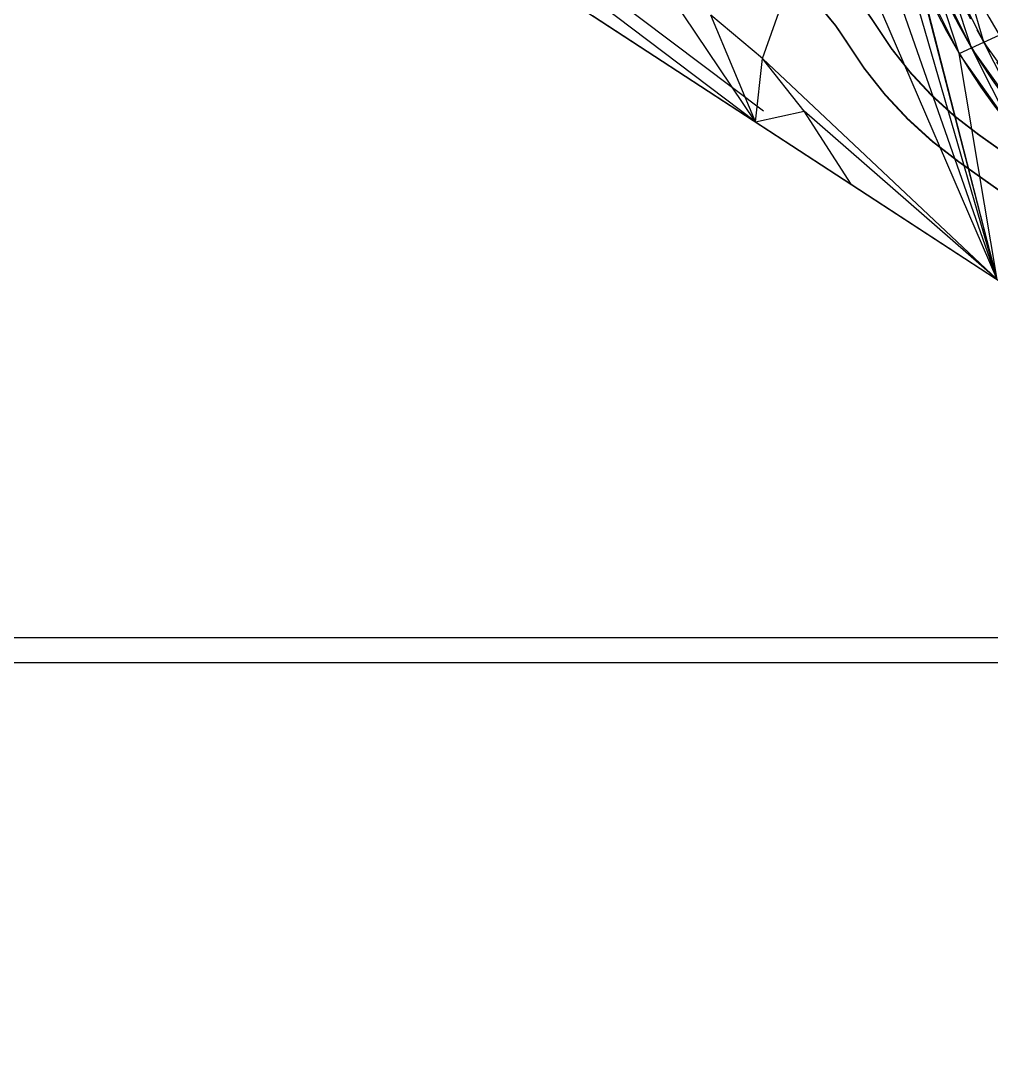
# Model space of a CAD drawing. Header units: inches. Extents: x 2461366 to 2469791, y 7062737 to 7065282.
# Drawn here: x 2466766.4 to 2467055, y 7063798.5 to 7064104 of the extents above; entities that cross this region are included whole.
import ezdxf

# ---------------------------------------------------------------- set-up
doc = ezdxf.new("R2010")
doc.units = ezdxf.units.IN
doc.header["$LTSCALE"] = 60
doc.header["$MEASUREMENT"] = 0
doc.linetypes.add('DASHED2', pattern=[0.375, 0.25, -0.125])
for name, color, linetype in [('C-SITE-VOLM', 7, 'Continuous'), ('CONTOURS', 35, 'Continuous'), ('FENCE', 1, 'FENCE'), ('PROP TRAIL', 3, 'Continuous'), ('Proposed Ground-C-TINN', 7, 'Continuous'), ('Proposed Ground-C-TINN-BNDY', 7, 'Continuous'), ('VOLLBLS', 7, 'Continuous')]:
    doc.layers.add(name, color=color, linetype=linetype)
doc.linetypes.add('FENCE', pattern='A,0.5,-0.1,["X",Standard,S=0.1,R=0,X=-0.05,Y=-0.05],-0.1', length=0.7)

msp = doc.modelspace()

# ---------------------------------------------------------------- linework, layer by layer
at = {"layer": 'C-SITE-VOLM'}
msp.add_lwpolyline([(2466523.71, 7063920.59), (2467563.71, 7063920.59), (2467563.71, 7064650.59), (2466523.71, 7064650.59), (2466523.71, 7063920.59)], dxfattribs=at)
at = {"layer": 'CONTOURS'}
for points, elevation in [([(2466984.85, 7064073.88), (2466939.07, 7064108.45), (2466918.53, 7064126.54), (2466901.77, 7064142.16), (2466884.39, 7064158.37), (2466845.33, 7064188.47), (2466835.36, 7064198.44, -0.129119), (2466831.51, 7064205.02, -0.094308), (2466825.58, 7064275.74, 0.056758), (2466825.75, 7064285.76, 0.056758)], 557), ([(2466987.26, 7064077.07), (2466941.6, 7064111.56), (2466921.22, 7064129.5), (2466904.5, 7064145.09), (2466886.98, 7064161.42), (2466847.98, 7064191.48), (2466838.18, 7064201.27, -0.129119), (2466835.37, 7064206.09, -0.094239), (2466829.55, 7064275.27, 0.056478), (2466829.73, 7064286.15, 0.056478)], 558), ([(2466844.84, 7064282.46, 0.008825), (2466843.43, 7064273.42, 0.059101), (2466844.43, 7064229.84, 0.195792), (2466863.41, 7064197.26), (2466916.71, 7064156.19, 0.131646), (2466942.52, 7064145.44, 0.077106), (2466982.42, 7064146.27, -0.038616), (2466992.96, 7064147.24, -0.334726), (2467033.16, 7064118.57, 0.284708), (2467192.42, 7064004.13, 0.039064), (2467221.47, 7064004.42, -0.376868), (2467221.47, 7064004.42), (2467230.15, 7063989.72)], 558), ([(2466848.78, 7064281.77, 0.008742), (2466847.4, 7064272.96, 0.058985), (2466848.39, 7064230.4, 0.195792), (2466865.85, 7064200.43), (2466919.16, 7064159.35, 0.131646), (2466943.05, 7064149.4, 0.077132), (2466981.74, 7064150.22, -0.038576), (2466992.88, 7064151.24, -0.333452), (2467036.92, 7064119.95, 0.284455), (2467192.69, 7064008.12, 0.048184), (2467227.71, 7064009.1, -0.356739), (2467232.86, 7064005.81), (2467237.66, 7063996.74, 0.180156), (2467327.11, 7064061.36, -0.116281), (2467359.4, 7064094.11, 0.094233), (2467396.25, 7064127.88, -0.017924), (2467417.15, 7064154.66, 0.068685), (2467430.6, 7064180.78, -0.411868), (2467442.66, 7064187.39, 0.200142), (2467459.35, 7064189.24), (2467483.16, 7064206.57)], 557), ([(2466856.67, 7064280.41, 0.008574), (2466855.35, 7064272.03, 0.058737), (2466856.31, 7064231.53, 0.195792), (2466870.74, 7064206.76), (2466920.75, 7064168.22, 0.133195), (2466944.95, 7064158.23, 0.075662), (2466980.2, 7064159.08, -0.038511), (2466992.7, 7064160.23, -0.331101), (2467045.36, 7064123.07, 0.312926), (2467211.76, 7064016.82, 0.047418), (2467244.24, 7064021.17, -0.281557), (2467274.29, 7064012.01), (2467274.29, 7064012.01, 0.115833), (2467327.11, 7064061.36, -0.116281), (2467359.4, 7064094.11, 0.094233), (2467396.25, 7064127.88, -0.017924), (2467417.15, 7064154.66, 0.029443), (2467423.8, 7064165.41, 0.029443)], 555)]:
    msp.add_lwpolyline(points, format="xyb", dxfattribs=dict(at, elevation=elevation))
at = {"layer": 'CONTOURS', "linetype": 'DASHED2', "ltscale": 0.5, "elevation": 556}
msp.add_lwpolyline([(2467040.67, 7064121.33, 0.284205), (2467192.97, 7064012.11, 0.073484), (2467244.9, 7064016.19, -0.27087), (2467248.83, 7064013.52), (2467256.6, 7064003.28), (2467256.6, 7064003.28, 0.14759), (2467327.11, 7064061.36, -0.116281), (2467359.4, 7064094.11, 0.094233), (2467396.25, 7064127.88, -0.017924)], format="xyb", dxfattribs=at)
at = {"layer": 'CONTOURS'}
msp.add_arc((2467199.32, 7064184.27, 554), 159.67, 201.741, 290.6693, dxfattribs=at)
at = {"layer": 'FENCE', "color": 7}
msp.add_lwpolyline([(2466778.87, 7064279.52), (2466779.51, 7064207.77), (2467407.23, 7063798.47)], dxfattribs=at)
at = {"layer": 'PROP TRAIL', "color": 7, "const_width": 0.5}
for points in [[(2467100.54, 7064022.85), (2467045.3, 7064061.97, -0.102443), (2467011.67, 7064098.04, 0.196809), (2466978.13, 7064122.8), (2466934.97, 7064133.69, -0.122299), (2466900.02, 7064152.35, 0.026456), (2466854.63, 7064189.14, -0.188101), (2466833.03, 7064222.77, -0.085223), (2466831.53, 7064274.94, 0.011959), (2466832.78, 7064284.55, -0.000949)], [(2467388.2, 7064133.8, -0.09416), (2467354.11, 7064102.6, 0.115866), (2467318.68, 7064066.74, -0.431064), (2467106.32, 7064031.01), (2467106.32, 7064031.01), (2467051.08, 7064070.13, -0.102443), (2467020.21, 7064103.24, 0.196809), (2466980.58, 7064132.49)]]:
    msp.add_lwpolyline(points, format="xyb", dxfattribs=at)
at = {"layer": 'Proposed Ground-C-TINN'}
for p, q in [((2466986.91, 7064092.67, 558), (2467005.62, 7064145.58, 558)), ((2467056.67, 7064027.05, 559), (2467005.62, 7064145.58, 558)), ((2467056.67, 7064027.05, 559), (2467017.16, 7064140.12, 558)), ((2467056.67, 7064027.05, 559), (2467026.46, 7064131.37, 558)), ((2467052.75, 7064097.54, 556), (2467045.36, 7064123.07, 555)), ((2467056.67, 7064027.05, 559), (2467032.61, 7064120.18, 558)), ((2467045.42, 7064094.21, 558), (2467036.92, 7064119.95, 557)), ((2467049.09, 7064095.87, 557), (2467036.92, 7064119.95, 557)), ((2467049.09, 7064095.87, 557), (2467040.67, 7064121.33, 556)), ((2467052.75, 7064097.54, 556), (2467040.67, 7064121.33, 556)), ((2467056.67, 7064027.05, 559), (2467033.16, 7064118.57, 558)), ((2467045.42, 7064094.21, 558), (2467033.16, 7064118.57, 558)), ((2466984.85, 7064073.88, 557), (2466958.48, 7064113.13, 558)), ((2466984.85, 7064073.88, 557), (2466939.07, 7064108.45, 557)), ((2466936.42, 7064105.45, 556), (2466984.85, 7064073.88, 557)), ((2466986.91, 7064092.67, 558), (2466971.63, 7064105.53, 558)), ((2466984.85, 7064073.88, 557), (2466971.63, 7064105.53, 558)), ((2467052.75, 7064097.54, 556), (2467057.32, 7064099.65, 555)), ((2467045.42, 7064094.21, 558), (2467049.09, 7064095.87, 557)), ((2467049.09, 7064095.87, 557), (2467052.75, 7064097.54, 556)), ((2467061.1, 7064071.91, 558), (2467049.09, 7064095.87, 557)), ((2467064.68, 7064073.86, 557), (2467049.09, 7064095.87, 557)), ((2467064.68, 7064073.86, 557), (2467052.75, 7064097.54, 556)), ((2467068.24, 7064075.83, 556), (2467052.75, 7064097.54, 556)), ((2466984.85, 7064073.88, 557), (2466986.91, 7064092.67, 558)), ((2466999.33, 7064077.03, 558), (2466986.91, 7064092.67, 558)), ((2467056.67, 7064027.05, 559), (2466986.91, 7064092.67, 558)), ((2467061.1, 7064071.91, 558), (2467045.42, 7064094.21, 558)), ((2467056.67, 7064027.05, 559), (2467045.42, 7064094.21, 558)), ((2466984.85, 7064073.88, 557), (2466999.33, 7064077.03, 558)), ((2467056.67, 7064027.05, 559), (2466999.33, 7064077.03, 558)), ((2467013.25, 7064055.36, 558), (2466999.33, 7064077.03, 558)), ((2466984.85, 7064073.88, 557), (2467013.25, 7064055.36, 558)), ((2467013.25, 7064055.36, 558), (2467056.67, 7064027.05, 559))]:
    msp.add_line(p, q, dxfattribs=at)
at = {"layer": 'Proposed Ground-C-TINN-BNDY'}
msp.add_lwpolyline([(2466936.42, 7064105.45), (2466984.85, 7064073.88), (2467013.25, 7064055.36), (2467056.67, 7064027.05), (2467095.87, 7064002.15), (2467119.89, 7063985.85), (2467155.14, 7063962.84), (2467174.24, 7063953.58), (2467200.66, 7063942.18), (2467219.81, 7063941.61), (2467240.44, 7063949.66), (2467269.77, 7063966), (2467309.08, 7063992.32), (2467325.83, 7064007.1), (2467340.3, 7064013.66), (2467350.43, 7064015.91), (2467356.44, 7064050.32), (2467346.05, 7064065.78), (2467358.51, 7064079), (2467373.55, 7064089.19), (2467387.38, 7064098.29), (2467400.42, 7064111.38)], dxfattribs=at)
at = {"layer": 'VOLLBLS'}
msp.add_lwpolyline([(2466520.06, 7063913.18), (2467627.06, 7063913.18), (2467627.06, 7064666.18), (2466520.06, 7064666.18), (2466520.06, 7063913.18)], dxfattribs=at)

doc.saveas('drawing.dxf')
